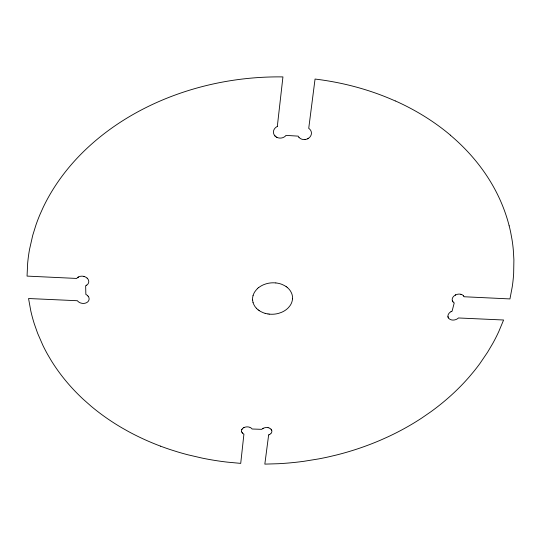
<?xml version="1.0" encoding="UTF-8"?>
<svg xmlns="http://www.w3.org/2000/svg" width="541" height="541" viewBox="0 0 541 541"><rect width="100%" height="100%" fill="white"/><g stroke="black" fill="none" stroke-linecap="round" stroke-linejoin="round"><path stroke-width="0.81" d="M292.512 298.821L292.525 297.449A19.78 15.527 -4.2 0 0 292.174 295.007A18.333 14.391 -4.3 0 0 291.951 294.209L291.863 293.946A19.726 15.479 -4.2 0 0 291.565 293.161L290.673 291.389A20.646 16.203 -4.2 0 0 289.861 290.192L289.685 289.962A19.774 15.52 -4.2 0 0 289.124 289.279L288.921 289.056A21.018 16.494 -4.1 0 0 288.076 288.197A21.018 16.487 -4.1 0 0 287.156 287.386M253.06 295.616L252.748 296.975A19.807 15.547 -4.2 0 0 252.579 298.625L252.6 299.998M257.678 288.448L257.448 288.664A20.639 16.196 -4.2 0 0 256.36 289.78L254.879 291.694A19.733 15.486 -4.2 0 0 254.412 292.451A18.34 14.404 -4.1 0 0 253.993 293.222A19.807 15.547 -4.2 0 0 253.046 295.656M77.992 277.283L78.073 277.229A8.277 6.431 9 0 0 77.525 277.634A8.839 6.864 9 0 0 77.248 277.885A6.702 5.207 9.1 0 0 76.937 278.23A6.093 4.734 9.1 0 0 76.768 278.446L27.05 276.099L27.659 263.257A242.652 192.522 -4.1 0 1 29.552 249.3L32.737 235.321L35.997 224.86A241.448 191.636 -4 0 1 40 214.466L43.084 207.588A245.797 194.888 -4.3 0 1 48.332 197.384A243.626 193.272 -4.2 0 1 63.486 174.283A244.681 194.036 -4.3 0 1 71.196 164.768A242.118 192.19 -4.1 0 1 76.741 158.587A244.119 193.631 -4.2 0 1 85.634 149.6A243.917 193.482 -4.2 0 1 127.717 117.627A242.03 192.17 -4.1 0 1 135.656 113.035A243.754 193.367 -4.2 0 1 197.005 88A243.66 193.306 -4.2 0 1 279.46 76.876L282.936 76.91L277.31 126.499M308.498 138.259L308.397 138.327A6.79 5.978 -10.2 0 1 307.89 138.624L307.782 138.685A7.067 6.221 -10.2 0 1 307.457 138.848M86.377 285.33A6.431 4.991 9.1 0 0 86.628 285.175L86.716 285.134M455.312 295.102L455.224 295.149A7.98 6.005 -15.7 0 0 454.947 295.312A7.98 6.005 -15.8 0 0 454.69 295.487A8.521 6.411 -15.8 0 0 454.352 295.731A6.465 4.869 -15.7 0 0 453.676 296.333A5.058 3.814 -15.7 0 0 453.541 296.475A7.351 5.538 -15.8 0 0 453.405 296.624A8.413 6.33 -15.8 0 0 453.162 296.921A7.398 5.566 -15.8 0 0 453 297.158A6.194 4.666 -15.7 0 0 452.756 297.55A6.729 5.072 -15.8 0 0 452.594 297.875L452.56 297.956A7.56 5.694 -15.8 0 0 452.425 298.287L452.377 298.456A5.613 4.227 -15.7 0 0 452.29 298.788L452.269 298.869A7.297 5.491 -15.8 0 0 452.222 299.207L452.215 299.288A6.938 5.227 -15.8 0 0 452.202 299.619L452.202 299.7A5.505 4.152 -15.7 0 0 452.242 300.113A7.459 5.62 -15.8 0 0 452.269 300.269L452.283 300.35A6.418 4.835 -15.7 0 0 452.344 300.586L452.418 300.816A5.052 3.807 -15.7 0 0 452.513 301.046M451.011 311.711L450.923 311.758A7.872 5.863 -15 0 0 450.653 311.92A7.872 5.863 -15 0 0 450.396 312.089A8.406 6.262 -15 0 0 450.065 312.326A6.377 4.754 -15 0 0 449.402 312.914A4.984 3.719 -14.9 0 0 449.267 313.056A7.249 5.403 -15 0 0 449.138 313.198A8.298 6.181 -15 0 0 448.895 313.489A7.29 5.437 -15 0 0 448.739 313.719A6.107 4.558 -15 0 0 448.496 314.105A6.641 4.95 -15 0 0 448.333 314.416L448.3 314.497A7.459 5.559 -15 0 0 448.171 314.821L448.124 314.984A5.532 4.125 -14.9 0 0 448.043 315.308L448.022 315.389A7.195 5.363 -15 0 0 447.975 315.714L447.968 315.795A6.844 5.106 -15 0 0 447.955 316.12L447.962 316.201A5.43 4.051 -14.9 0 0 447.995 316.6A7.358 5.484 -15 0 0 448.022 316.755L448.036 316.83M243.748 427.721L243.673 427.762A7.155 5.038 -2.5 0 0 243.443 427.897A7.155 5.038 -2.5 0 0 243.227 428.039A7.635 5.383 -2.6 0 0 242.956 428.242A5.795 4.085 -2.5 0 0 242.422 428.736M263.014 428.425L263.095 428.384A7.134 5.025 -3.5 0 0 262.568 428.702A7.621 5.363 -3.5 0 0 262.297 428.905A5.775 4.071 -3.4 0 0 261.986 429.169A5.254 3.699 -3.4 0 0 261.81 429.338L252.052 429.006A5.261 3.713 -2.5 0 0 251.876 428.77A5.789 4.085 -2.5 0 0 251.673 428.54A5.552 3.915 -2.5 0 0 251.491 428.377L251.45 428.323A7.155 5.045 -2.4 0 0 251.267 428.168A7.155 5.045 -2.4 0 0 251.078 428.019A7.642 5.383 -2.4 0 0 250.801 427.83A5.795 4.085 -2.5 0 0 250.111 427.464M307.464 138.841L307.356 138.888A6.965 6.134 -10.2 0 1 306.794 139.111A7.358 6.485 -10.2 0 1 306.341 139.253L306.22 139.287A7.128 6.276 -10.2 0 1 305.503 139.443M269.344 314.132L267.991 313.963M275.869 282.936L277.256 283.126A19.78 15.527 -4.2 0 1 280.265 283.815A18.347 14.411 -4.3 0 1 281.232 284.126A19.78 15.527 -4.2 0 1 282.159 284.478L284.539 285.614A20.639 16.196 -4.2 0 1 285.898 286.46L286.155 286.635M259.207 310.602L259.464 310.777A20.653 16.216 -4.2 0 0 260.816 311.582L263.156 312.671A19.733 15.479 -4.2 0 0 264.082 313.009A18.32 14.364 -4.1 0 0 265.036 313.307M87.108 278.148L87.033 278.081A8.284 6.431 9.2 0 0 86.797 277.878A8.284 6.431 9.1 0 0 86.553 277.689A8.845 6.864 9.2 0 0 86.208 277.445A6.702 5.207 9.1 0 0 85.749 277.168A6.708 5.214 9.1 0 0 85.356 276.965A5.248 4.078 9.1 0 0 85.16 276.877A7.628 5.917 9.1 0 0 84.957 276.789A9.596 7.439 9.1 0 0 84.646 276.667L84.545 276.634A5.741 4.463 9.1 0 0 84.227 276.532M256.42 308.262L256.218 308.045A19.774 15.52 -4.2 0 1 255.643 307.383L255.46 307.16A20.653 16.21 -4.2 0 1 254.628 305.983L253.688 304.252A19.726 15.479 -4.2 0 1 253.371 303.474L253.276 303.217A18.333 14.384 -4.1 0 1 253.026 302.426M452.979 301.817L453.033 301.885A7.993 6.025 -15.8 0 0 453.202 302.074A7.993 6.025 -15.8 0 0 453.385 302.257A8.541 6.438 -15.9 0 0 453.642 302.487A6.465 4.869 -15.8 0 0 454.007 302.744A5.87 4.423 -15.7 0 0 454.237 302.886L452.073 311.231A5.795 4.321 -15 0 0 451.674 311.386A6.37 4.754 -15 0 0 451.295 311.562M463.556 295.907L463.61 295.974A7.98 6.012 -15.6 0 0 463.387 295.711A7.98 6.012 -15.6 0 0 463.211 295.528A8.521 6.418 -15.6 0 0 462.947 295.298A6.465 4.869 -15.7 0 0 462.278 294.845A5.058 3.814 -15.8 0 0 462.115 294.757A7.351 5.538 -15.7 0 0 461.946 294.676A9.244 6.959 -15.6 0 0 461.683 294.561L461.595 294.527A5.538 4.172 -15.8 0 0 461.324 294.426M274.483 135.311L274.091 134.655A5.809 5.139 -6.9 0 1 273.949 134.364A5.904 5.221 -6.9 0 1 273.82 134.067L273.631 133.451A6.181 5.471 -6.9 0 1 273.523 132.924A6.242 5.525 -6.9 0 1 273.476 132.498L273.462 132.281A8.426 7.452 -7.2 0 1 273.469 131.855L273.476 131.747A7.926 7.013 -7.2 0 1 273.536 131.206L273.557 131.105A6.316 5.593 -7 0 1 273.624 130.787L273.678 130.57A6.249 5.525 -7 0 1 273.82 130.158A6.181 5.471 -6.9 0 1 274.037 129.651L274.361 129.062A7.121 6.303 -7.1 0 1 274.544 128.778A5.877 5.2 -6.9 0 1 274.747 128.508L274.896 128.332A7.324 6.478 -7.1 0 1 275.126 128.075L275.2 127.987A6.965 6.167 -7 0 1 275.45 127.744A8.257 7.304 -7.1 0 1 275.626 127.588A7.074 6.255 -7.1 0 1 276.289 127.081L276.377 127.02A6.796 6.019 -7 0 1 276.884 126.716L276.992 126.662A6.965 6.167 -7 0 1 277.296 126.506M241.719 431.961L241.746 432.022A5.795 4.091 -2.5 0 0 241.834 432.212L241.935 432.408A4.531 3.192 -2.4 0 0 242.057 432.59A5.795 4.091 -2.5 0 0 242.233 432.827M271.65 430.23L271.677 430.298A5.735 4.044 -3.4 0 0 271.568 430.041L271.467 429.852A4.524 3.185 -3.5 0 0 271.352 429.669A5.782 4.078 -3.4 0 0 271.183 429.426M448.097 317.06L448.171 317.29A4.984 3.719 -14.9 0 0 448.266 317.506M275.815 282.943A19.78 15.527 -4.2 0 0 273.002 282.808L271.65 282.855A19.78 15.527 -4.2 0 0 268.498 283.254A18.353 14.418 -4.2 0 0 267.47 283.477L267.132 283.558A19.726 15.486 -4.2 0 0 266.118 283.829L263.832 284.634A20.639 16.196 -4.2 0 0 262.284 285.337L261.986 285.492A19.78 15.527 -4.2 0 0 261.1 285.973L260.816 286.142A21.018 16.487 -4.2 0 0 259.7 286.852A21.018 16.487 -4.2 0 0 258.659 287.623M259.146 310.615A20.051 15.736 -4.2 0 1 258.145 309.892M257.611 288.414A20.051 15.736 -4.2 0 1 258.584 287.589M286.148 286.588A20.051 15.736 -4.2 0 1 287.143 287.339M253.073 302.507A19.774 15.52 -4.2 0 1 252.647 300.079M258.206 309.878A21.038 16.514 -4.3 0 1 256.366 308.214M269.398 314.132A19.78 15.52 -4.2 0 0 272.143 314.253L273.462 314.206A19.78 15.52 -4.2 0 0 276.539 313.821A18.313 14.357 -4.2 0 0 277.547 313.611L277.878 313.53A19.719 15.473 -4.2 0 0 278.865 313.266L281.104 312.495A20.653 16.216 -4.2 0 0 282.632 311.819L282.929 311.677A19.774 15.513 -4.2 0 0 283.795 311.21L284.079 311.048A21.038 16.521 -4.2 0 0 285.181 310.358A21.038 16.521 -4.2 0 0 286.223 309.614A20.051 15.736 -4.2 0 0 287.197 308.816L287.427 308.607A20.653 16.216 -4.2 0 0 288.529 307.525L290.037 305.658A19.733 15.486 -4.2 0 0 290.517 304.921A18.326 14.377 -4.3 0 0 290.943 304.164A19.78 15.52 -4.2 0 0 291.937 301.804L292.289 300.458A19.78 15.527 -4.2 0 0 292.505 298.774M268.106 313.969A19.78 15.52 -4.2 0 1 265.151 313.313M395.214 100.944A243.66 193.306 -4.2 0 0 318.426 79.48L315.051 79.054L308.722 128.393A7.405 6.519 -10.2 0 1 309.094 128.657A6.79 5.978 -10.3 0 1 309.533 129.015L309.695 129.164A7.777 6.85 -10.1 0 1 309.851 129.319A7.087 6.242 -10.2 0 1 310.074 129.57A7.344 6.472 -10.2 0 1 310.277 129.826A6.979 6.147 -10.2 0 1 310.473 130.09L310.642 130.367A7.527 6.627 -10.2 0 1 310.805 130.645L310.852 130.746A7.053 6.215 -10.2 0 1 310.987 131.037A5.965 5.248 -10.4 0 1 311.102 131.335L311.278 131.95A6.174 5.437 -10.3 0 1 311.373 132.477A6.242 5.491 -10.3 0 1 311.406 132.903L311.413 133.12A8.413 7.412 -10 0 1 311.4 133.546L311.386 133.654A7.919 6.972 -10.1 0 1 311.312 134.188L311.291 134.29A6.309 5.559 -10.3 0 1 311.217 134.608L311.156 134.817A6.235 5.491 -10.3 0 1 311.007 135.23A6.174 5.437 -10.3 0 1 310.777 135.737L310.446 136.312A5.897 5.187 -10.3 0 1 310.25 136.596A5.802 5.106 -10.3 0 1 310.04 136.866L309.58 137.373A6.959 6.127 -10.2 0 1 309.33 137.61A8.257 7.276 -10.2 0 1 309.154 137.766A7.067 6.221 -10.2 0 1 308.492 138.266M395.329 100.924A243.754 193.367 -4.2 0 1 450.41 135.162M450.322 135.176A241.976 192.089 -4.3 0 1 456.503 140.599A243.923 193.495 -4.2 0 1 485 173.154A244.133 193.658 -4.2 0 1 491.106 182.675A242.057 192.089 -4.3 0 1 496.489 192.4A244.715 194.104 -4.1 0 1 499.668 198.98A243.626 193.265 -4.2 0 1 509.162 225.834M509.162 225.827A245.891 195.03 -4 0 1 510.731 232.616L511.989 239.426A241.354 191.48 -4.4 0 1 513.287 249.644L513.896 259.842L513.659 273.361A242.605 192.447 -4.3 0 1 512.259 286.723L509.953 298.923L464.07 296.752A5.877 4.423 -15.8 0 0 463.928 296.454A6.458 4.869 -15.7 0 0 463.759 296.177A6.194 4.666 -15.7 0 0 463.623 296.001M460.885 294.318A6.194 4.666 -15.7 0 1 461.358 294.453M460.851 294.29A6.729 5.072 -15.7 0 0 460.459 294.209L460.357 294.189A7.554 5.687 -15.7 0 0 459.951 294.135L459.749 294.121A5.613 4.227 -15.8 0 0 459.329 294.101L459.228 294.094A7.29 5.491 -15.7 0 0 458.802 294.108L458.694 294.115A6.938 5.221 -15.7 0 0 458.274 294.148L458.166 294.162A5.511 4.152 -15.8 0 0 457.632 294.257A6.675 5.025 -15.7 0 0 457.314 294.324L456.692 294.5A5.058 3.814 -15.7 0 0 456.388 294.608A6.458 4.869 -15.7 0 0 455.596 294.953M452.979 301.817A6.242 4.707 -15.7 0 1 452.831 301.614M455.353 295.034A6.242 4.707 -15.7 0 1 455.637 294.886M452.756 301.54A6.465 4.869 -15.8 0 1 452.432 300.952M448.584 318.067A6.161 4.592 -15 0 0 448.732 318.264L448.787 318.324A7.885 5.883 -15.1 0 0 448.949 318.514A7.885 5.883 -15.1 0 0 449.131 318.69A8.426 6.282 -15.1 0 0 449.388 318.913A6.377 4.761 -15 0 0 450.058 319.346A4.984 3.713 -14.9 0 0 450.213 319.433A7.256 5.417 -15 0 0 450.382 319.508A9.15 6.83 -15.1 0 0 450.639 319.616L450.727 319.65A5.457 4.071 -14.9 0 0 450.991 319.745A6.113 4.558 -15 0 0 451.458 319.88A6.641 4.957 -15 0 0 451.843 319.961L451.938 319.974A7.466 5.572 -15 0 0 452.337 320.029L452.54 320.042A5.532 4.125 -14.9 0 0 452.952 320.062L453.054 320.062A7.195 5.369 -15 0 0 453.466 320.056L453.574 320.049A6.844 5.106 -15 0 0 453.987 320.008L454.095 319.995A5.43 4.051 -14.9 0 0 454.616 319.907A6.58 4.91 -15 0 0 454.927 319.839L455.536 319.67A4.984 3.713 -14.9 0 0 455.84 319.569A6.377 4.761 -15 0 0 456.232 319.413A6.37 4.754 -15 0 0 456.611 319.237A6.161 4.592 -15 0 0 456.888 319.095L456.976 319.041A7.885 5.883 -14.9 0 0 457.246 318.886A7.885 5.883 -14.9 0 0 457.503 318.717A8.419 6.289 -14.9 0 0 457.835 318.487A6.37 4.754 -15 0 0 458.213 318.169A5.789 4.321 -15 0 0 458.43 317.966L503.597 320.008L498.816 331.484A242.557 192.366 -4.3 0 1 492.736 343.494L487.576 352.225L479.948 363.471A241.117 191.115 -4.4 0 1 473.693 371.586L469.284 376.84A246.169 195.477 -4.1 0 1 462.318 384.475A243.626 193.265 -4.2 0 1 444.553 401.091A244.897 194.388 -4.1 0 1 436.35 407.677A241.759 191.615 -4.3 0 1 430.704 411.877L421.966 417.902A243.261 192.941 -4.2 0 1 409.875 425.395A243.261 192.941 -4.2 0 1 397.324 432.259A246.04 195.429 -4.1 0 1 387.627 436.979L381.047 439.928A244.931 194.442 -4.2 0 1 371.004 444.039A243.612 193.252 -4.2 0 1 343.4 453.175A246.311 195.7 -4.2 0 1 336.34 455.035L329.226 456.726A240.941 190.831 -4.2 0 1 318.466 458.937L303.995 461.284A241.333 191.183 -4.2 0 1 293.066 462.582A242.442 192.19 -4.2 0 1 278.426 463.711L264.833 464.124L268.647 434.91A5.254 3.699 -3.4 0 0 268.985 434.781M451.052 311.643A6.161 4.592 -15 0 1 451.329 311.501M448.496 317.98A6.377 4.761 -15 0 1 448.178 317.411M448.002 316.958A6.377 4.761 -15 0 1 447.941 316.728M160.576 446.163A243.612 193.252 -4.2 0 1 137.718 436.31A244.904 194.395 -4.3 0 1 128.305 431.454L122.185 427.999A245.979 195.342 -4.3 0 1 113.238 422.507A243.274 192.961 -4.2 0 1 90.956 406.081L83.233 399.258A241.82 191.717 -4.1 0 1 75.916 392.097A244.857 194.32 -4.3 0 1 71.263 387.133A243.626 193.272 -4.2 0 1 54.641 365.865A246.081 195.328 -4.4 0 1 51.016 360.211L47.622 354.429A241.218 191.271 -4 0 1 42.969 345.53L37.62 333.263L34.286 323.788A242.605 192.44 -4.1 0 1 30.783 310.825L28.545 298.517L77.424 300.728A6.012 4.612 8.5 0 0 77.661 301.026A6.614 5.079 8.5 0 0 77.924 301.317A6.391 4.903 8.5 0 0 78.141 301.52L78.215 301.587A8.176 6.282 8.5 0 0 78.452 301.783A8.183 6.282 8.5 0 0 78.695 301.966A8.737 6.715 8.5 0 0 79.033 302.203A6.62 5.079 8.5 0 0 79.872 302.656A5.173 3.97 8.5 0 0 80.061 302.744A7.533 5.782 8.5 0 0 80.264 302.832A9.495 7.297 8.5 0 0 80.568 302.946L80.67 302.98A5.66 4.342 8.5 0 0 80.981 303.082A6.343 4.869 8.5 0 0 81.468 303.19A6.891 5.288 8.5 0 0 81.941 303.298L82.056 303.318A7.743 5.951 8.5 0 0 82.489 303.373L82.705 303.393A5.741 4.402 8.5 0 0 83.145 303.413L83.253 303.413A7.473 5.735 8.5 0 0 83.693 303.406L83.801 303.4A7.107 5.457 8.5 0 0 84.227 303.359L84.335 303.345A5.633 4.321 8.5 0 0 84.863 303.251A6.83 5.248 8.5 0 0 85.167 303.183L85.762 303.001A5.173 3.97 8.4 0 0 86.046 302.892A6.614 5.079 8.5 0 0 86.763 302.547A6.343 4.869 8.5 0 0 87.013 302.385L87.094 302.345A8.183 6.282 8.6 0 0 87.331 302.182A8.183 6.282 8.6 0 0 87.554 302.006A8.744 6.715 8.6 0 0 87.831 301.763A6.62 5.079 8.5 0 0 88.359 301.148A5.173 3.97 8.4 0 0 88.46 301.006A7.533 5.782 8.6 0 0 88.548 300.857A8.622 6.62 8.6 0 0 88.717 300.553A7.574 5.809 8.6 0 0 88.819 300.316A6.343 4.869 8.5 0 0 88.961 299.917A6.891 5.288 8.5 0 0 89.035 299.586L89.049 299.498A7.743 5.937 8.6 0 0 89.089 299.166L89.096 298.997A5.741 4.409 8.5 0 0 89.089 298.652L89.082 298.571A7.466 5.728 8.6 0 0 89.042 298.226L89.022 298.145A7.101 5.451 8.5 0 0 88.94 297.8L88.913 297.719A5.633 4.328 8.5 0 0 88.758 297.3A7.635 5.856 8.6 0 0 88.683 297.137L88.643 297.056A6.566 5.038 8.5 0 0 88.514 296.813L88.366 296.576A5.173 3.976 8.5 0 0 88.203 296.34M270.892 433.503A5.782 4.078 -3.4 0 1 270.344 434.004A7.635 5.383 -3.4 0 1 270.074 434.193A7.148 5.038 -3.4 0 1 269.858 434.335A7.148 5.038 -3.4 0 1 269.634 434.47L269.553 434.511A5.538 3.902 -3.4 0 1 269.317 434.619M269.215 434.7A5.782 4.078 -3.4 0 1 268.884 434.849M263.095 428.35A5.538 3.902 -3.4 0 1 263.332 428.229A5.775 4.071 -3.4 0 1 264.022 427.972A4.524 3.192 -3.4 0 1 264.272 427.89L264.826 427.742A5.965 4.2 -3.4 0 1 265.104 427.681A4.93 3.469 -3.4 0 1 265.577 427.606L265.678 427.593A6.201 4.369 -3.4 0 1 266.064 427.559L266.158 427.552A6.519 4.592 -3.4 0 1 266.544 427.539L266.639 427.539A5.018 3.537 -3.4 0 1 267.024 427.552L267.22 427.566A6.756 4.761 -3.4 0 1 267.599 427.613L267.694 427.627A6.019 4.24 -3.4 0 1 268.065 427.688M268.093 427.661A5.538 3.902 -3.4 0 1 268.546 427.775A4.95 3.489 -3.4 0 1 268.776 427.877L268.863 427.904A8.271 5.816 -3.4 0 1 269.12 427.992M270.994 429.175A5.538 3.902 -3.4 0 0 270.838 429.013L270.764 428.979A7.141 5.025 -3.4 0 0 270.581 428.824A7.141 5.025 -3.4 0 0 270.392 428.682A7.621 5.369 -3.3 0 0 270.121 428.492A5.782 4.071 -3.4 0 0 269.445 428.127M271.095 433.267A7.533 5.309 -3.3 0 0 271.284 433.023A6.614 4.666 -3.4 0 0 271.399 432.834A5.538 3.902 -3.4 0 0 271.575 432.516A6.019 4.24 -3.4 0 0 271.683 432.252L271.704 432.185A6.763 4.768 -3.4 0 0 271.785 431.914L271.812 431.779A5.018 3.537 -3.4 0 0 271.846 431.508L271.853 431.441A6.519 4.598 -3.4 0 0 271.853 431.163L271.853 431.096A6.208 4.375 -3.4 0 0 271.819 430.825L271.805 430.758A4.923 3.469 -3.5 0 0 271.724 430.426M271.075 429.27A5.782 4.071 -3.4 0 1 271.271 429.5M249.786 427.329A8.291 5.836 -2.4 0 0 249.529 427.241L249.442 427.207A4.964 3.503 -2.5 0 0 249.178 427.133A5.552 3.915 -2.5 0 0 248.725 427.025A6.032 4.254 -2.5 0 0 248.346 426.957L248.251 426.944A6.769 4.774 -2.5 0 0 247.873 426.903L247.677 426.89A5.031 3.55 -2.5 0 0 247.291 426.876L247.196 426.876A6.533 4.605 -2.5 0 0 246.811 426.89L246.71 426.89A6.215 4.382 -2.5 0 0 246.324 426.923L246.229 426.937A4.937 3.483 -2.5 0 0 245.756 427.018A5.978 4.213 -2.5 0 0 245.472 427.072L244.924 427.221A4.531 3.199 -2.5 0 0 244.66 427.316A5.789 4.085 -2.5 0 0 243.984 427.6M242.436 433.057A5.599 3.949 -2.5 0 0 242.605 433.219L242.666 433.273A7.161 5.052 -2.5 0 0 242.848 433.422A7.161 5.058 -2.5 0 0 243.037 433.571A7.648 5.403 -2.6 0 0 243.315 433.76A5.789 4.085 -2.5 0 0 243.687 433.963A5.261 3.713 -2.5 0 0 243.923 434.078L240.718 463.38L227.234 462.122A242.449 192.204 -4.2 0 1 212.796 460.08A241.354 191.21 -4.1 0 1 202.084 458.085L187.977 454.812A240.975 190.885 -4.1 0 1 177.556 451.897L170.699 449.733A246.263 195.632 -4.3 0 1 160.562 446.163M241.766 429.689A5.599 3.949 -2.5 0 1 241.935 429.358M243.775 427.667A5.599 3.949 -2.5 0 1 244.011 427.546M242.219 428.979A7.533 5.315 -2.6 0 0 242.043 429.223A6.627 4.673 -2.5 0 0 241.928 429.412M241.759 429.737A6.032 4.254 -2.5 0 0 241.658 430L241.638 430.068A6.776 4.781 -2.5 0 0 241.57 430.338L241.543 430.474A5.025 3.544 -2.5 0 0 241.516 430.751L241.509 430.819A6.533 4.612 -2.5 0 0 241.516 431.089L241.523 431.157A6.221 4.389 -2.5 0 0 241.556 431.427L241.577 431.495A4.937 3.483 -2.5 0 0 241.671 431.826M242.354 432.989A5.789 4.085 -2.5 0 1 242.152 432.759M87.71 295.724A6.343 4.869 8.5 0 0 87.5 295.514L87.412 295.474A8.169 6.262 8.5 0 0 87.182 295.278A8.169 6.262 8.5 0 0 86.939 295.095A8.724 6.688 8.5 0 0 86.594 294.859A6.614 5.072 8.5 0 0 86.141 294.588A6.012 4.612 8.5 0 0 85.857 294.439L85.654 285.695A6.093 4.734 9.1 0 0 86.026 285.533A6.702 5.207 9.1 0 0 86.384 285.344M87.703 295.751A6.614 5.072 8.5 0 1 88.21 296.353M78.066 277.181A6.431 4.991 9.1 0 1 78.317 277.026M83.713 276.35A6.431 4.991 9.1 0 1 84.254 276.498M87.121 278.121A6.431 4.991 9.1 0 1 87.338 278.338A6.702 5.207 9.1 0 1 87.595 278.662A6.708 5.214 9.1 0 1 87.838 278.973A5.248 4.078 9.1 0 1 88 279.21L88.149 279.454A6.654 5.167 9.1 0 1 88.284 279.704L88.325 279.785A7.743 6.012 9.2 0 1 88.399 279.954A5.714 4.436 9.1 0 1 88.555 280.387L88.582 280.475A7.202 5.593 9.2 0 1 88.67 280.82L88.683 280.907A7.567 5.877 9.2 0 1 88.731 281.259L88.738 281.347A5.823 4.524 9.1 0 1 88.744 281.692L88.738 281.868A7.851 6.093 9.2 0 1 88.697 282.213L88.683 282.301A6.986 5.424 9.1 0 1 88.602 282.639A6.431 4.991 9.1 0 1 88.46 283.051A7.675 5.965 9.2 0 1 88.359 283.295A8.744 6.79 9.3 0 1 88.19 283.606A7.635 5.931 9.2 0 1 88.095 283.761A5.241 4.071 9 0 1 87.994 283.91A6.708 5.214 9.1 0 1 87.453 284.546A8.866 6.891 9.3 0 1 87.175 284.789A8.298 6.445 9.2 0 1 86.641 285.195M83.686 276.383A6.986 5.424 9.1 0 0 83.246 276.295L83.131 276.282A7.838 6.086 9.1 0 0 82.685 276.221L82.462 276.201A5.823 4.524 9.1 0 0 82.016 276.18L81.907 276.18A7.56 5.87 9.1 0 0 81.461 276.187L81.353 276.194A7.195 5.586 9.1 0 0 80.913 276.235L80.805 276.248A5.714 4.443 9.1 0 0 80.264 276.343A6.925 5.376 9.1 0 0 79.953 276.41L79.344 276.6A5.248 4.078 9.2 0 0 79.054 276.715A6.708 5.214 9.1 0 0 78.682 276.877A6.702 5.207 9.1 0 0 78.323 277.073M274.456 135.291A6.965 6.167 -7 0 0 274.652 135.554A7.358 6.506 -7.1 0 0 274.896 135.825M275.071 136.028A7.074 6.255 -7.1 0 1 274.848 135.784M275.126 136.068A7.79 6.898 -7.1 0 0 275.288 136.224L275.45 136.379A6.79 6.012 -7 0 0 275.89 136.731A7.412 6.56 -7.1 0 0 276.268 136.988M276.931 137.353A7.148 6.323 -7.1 0 1 276.235 136.968M276.978 137.38A8.169 7.229 -7.2 0 0 277.188 137.475A7.148 6.323 -7.1 0 0 277.513 137.603A7.074 6.255 -7.1 0 0 277.959 137.759A6.965 6.167 -7 0 0 281.496 137.975A7.134 6.309 -7 0 0 282.226 137.82L282.341 137.786A7.364 6.519 -7 0 0 282.801 137.644A6.965 6.167 -7 0 0 283.795 137.204L283.89 137.157A6.796 6.012 -7.1 0 0 284.397 136.853L284.492 136.792A6.965 6.167 -7 0 0 285.141 136.298A8.264 7.317 -6.9 0 0 285.317 136.143A6.965 6.167 -7 0 0 285.567 135.899L286.02 135.385L298.165 136.136L298.551 136.785A6.979 6.147 -10.2 0 0 298.747 137.049A7.351 6.472 -10.3 0 0 298.95 137.299M298.903 137.258A7.067 6.221 -10.3 0 0 299.126 137.502A7.784 6.857 -10.3 0 0 299.335 137.698L299.498 137.847A6.783 5.978 -10.2 0 0 299.93 138.205A7.405 6.526 -10.3 0 0 300.302 138.462A7.216 6.357 -10.3 0 0 300.999 138.848A8.162 7.189 -10.4 0 0 301.209 138.942A7.141 6.289 -10.3 0 0 301.533 139.078A7.067 6.221 -10.3 0 0 301.973 139.226A6.965 6.134 -10.2 0 0 305.138 139.497M305.442 139.47A7.067 6.221 -10.2 0 1 305.077 139.524"/></g></svg>
